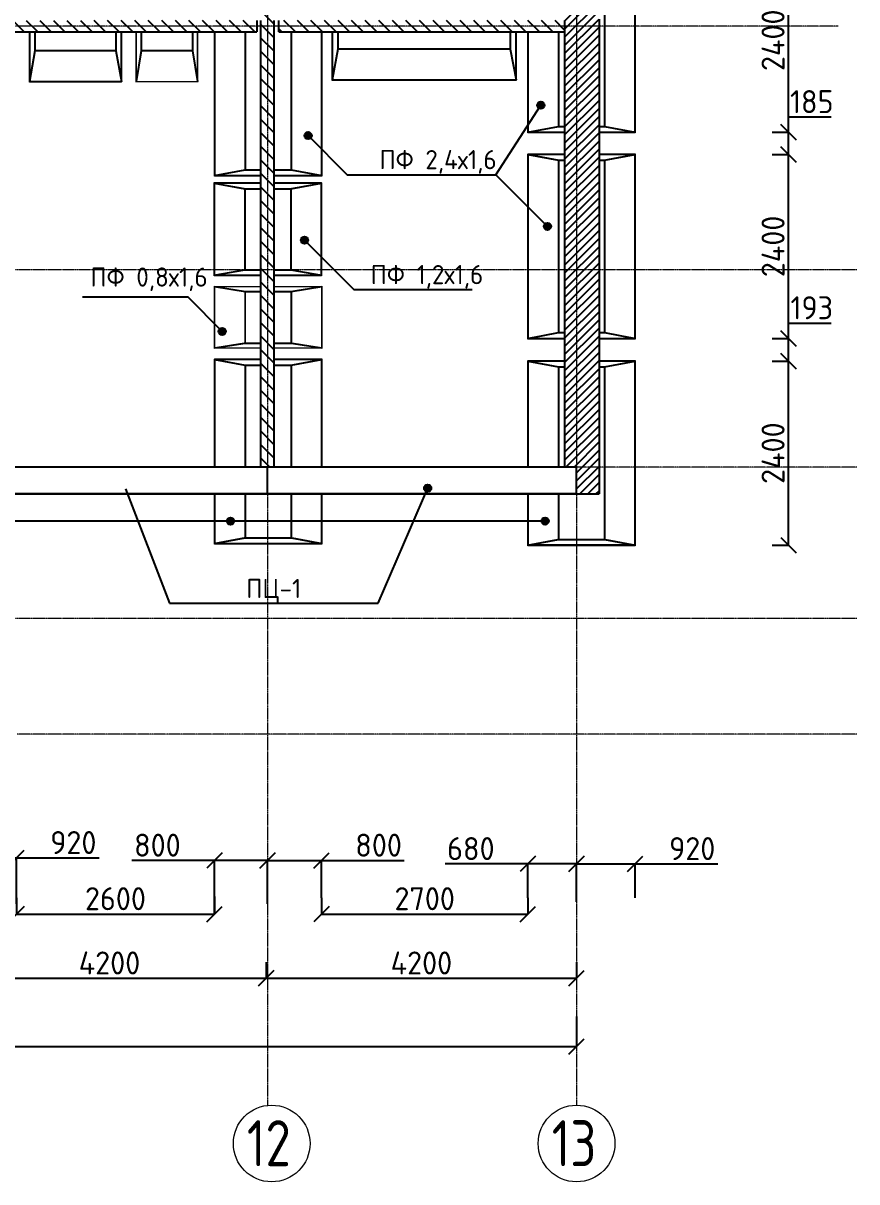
# Model space of a CAD drawing. Header units: inches. Extents: x -2431 to 214825, y 3 to 92804.
# Drawn here: x 29616 to 40485, y 40418 to 55527 of the extents above; entities that cross this region are included whole.
import ezdxf

# ---------------------------------------------------------------- set-up
doc = ezdxf.new("R2010")
doc.units = ezdxf.units.IN
doc.header["$MEASUREMENT"] = 0
doc.linetypes.add('Линия сетки', pattern=[22.225, 12.7, -3.175, 3.175, -3.175])
doc.layers.add('S-GRID-IDEN', color=250, linetype='Continuous', lineweight=9)
doc.layers.add('Балясины', color=7, linetype='Continuous', lineweight=9)
doc.layers.add('Фундамент', color=30, linetype='Continuous')
doc.styles.add('GOST-2.304_Type-B', font='GOST_Common.ttf')
doc.styles.get("Standard").update_dxf_attribs({"font": 'arial.ttf'})
doc.styles.add('Чертежный', font='GOST_Common.ttf', dxfattribs={"height": 150})
doc.dimstyles.get("Standard").update_dxf_attribs({"dimtxt": 0.18, "dimasz": 0.18, "dimexe": 0.18, "dimexo": 0.0625, "dimgap": 0.09, "dimtad": 0, "dimtih": 1, "dimtoh": 1, "dimdec": 4, "dimzin": 0, "dimdsep": 46, "dimtxsty": 'Standard', "dimcen": 0.09, "dimadec": 0, "dimazin": 0, "dimtfac": 1, "dimtdec": 4, "dimtofl": 0, "dimtmove": 0, "dimatfit": 3, "dimfxl": 1, "dimtolj": 1, "dimtzin": 0, "dimarcsym": 0})
doc.dimstyles.new('ГОСТ', dxfattribs={"dimtxt": 300, "dimasz": 200, "dimexe": 0.18, "dimexo": 0.0625, "dimgap": 50, "dimtad": 1, "dimtoh": 1, "dimdec": 0, "dimzin": 0, "dimdsep": 46, "dimtxsty": 'GOST-2.304_Type-B', "dimblk": 'OBLIQUE', "dimcen": 0.09, "dimadec": 0, "dimazin": 0, "dimtfac": 1, "dimtdec": 0, "dimtofl": 0, "dimtmove": 0, "dimatfit": 3, "dimldrblk": 'NONE', "dimfxl": 1, "dimtolj": 1, "dimtzin": 0, "dimarcsym": 0})
pattern_1 = [(135, (-6289.9, 39006.24), (-88.38835, -88.38835), [])]

# ---------------------------------------------------------------- blocks, each defined once
blk = doc.blocks.new('Ось сетки - Заголовок сетки - Окружность 5 мм-117399-Уровень 3')
at = {"layer": 'S-GRID-IDEN'}
blk.add_circle((0, 0), 5, dxfattribs=at)
blk = doc.blocks.new('_Oblique')
at = {"color": 0, "linetype": 'ByBlock', "lineweight": -2}
blk.add_line((-0.5, -0.5), (0.5, 0.5), dxfattribs=at)
blk = doc.blocks.new('*D196')
at = {"color": 0, "lineweight": -2, "transparency": 16777216}
for p, q in [((28696, 43284), (28696, 43072)), ((32785, 43284), (32785, 43072)), ((28696, 43072), (32785, 43072))]:
    blk.add_line(p, q, dxfattribs=at)
at = {"layer": 'Defpoints', "color": 0, "transparency": 16777216}
for p in [(28696, 43284), (32785, 43284), (32785, 43072)]:
    blk.add_point(p, dxfattribs=at)
at = {"color": 0, "lineweight": -2, "transparency": 16777216, "xscale": 200, "yscale": 200, "zscale": 200, "rotation": 180}
blk.add_blockref('_Oblique', (28696, 43072), dxfattribs=at)
at = {"color": 0, "lineweight": -2, "transparency": 16777216, "xscale": 200, "yscale": 200, "zscale": 200}
blk.add_blockref('_Oblique', (32785, 43072), dxfattribs=at)
at = {"color": 0, "transparency": 16777216, "insert": (30741, 43272), "char_height": 300, "width": 922.94, "attachment_point": 5, "style": 'GOST-2.304_Type-B'}
blk.add_mtext('\\A1;4200', dxfattribs=at)
blk = doc.blocks.new('_None')
blk = doc.blocks.new('*D197')
at = {"color": 0, "lineweight": -2, "transparency": 16777216}
for p, q in [((32785, 43284), (32785, 43072)), ((36831, 43284), (36831, 43072)), ((32785, 43072), (36831, 43072))]:
    blk.add_line(p, q, dxfattribs=at)
at = {"layer": 'Defpoints', "color": 0, "transparency": 16777216}
for p in [(32785, 43284), (36831, 43284), (36831, 43072)]:
    blk.add_point(p, dxfattribs=at)
at = {"color": 0, "lineweight": -2, "transparency": 16777216, "xscale": 200, "yscale": 200, "zscale": 200, "rotation": 180}
blk.add_blockref('_Oblique', (32785, 43072), dxfattribs=at)
at = {"color": 0, "lineweight": -2, "transparency": 16777216, "xscale": 200, "yscale": 200, "zscale": 200}
blk.add_blockref('_Oblique', (36831, 43072), dxfattribs=at)
at = {"color": 0, "transparency": 16777216, "insert": (34808, 43272), "char_height": 300, "width": 922.94, "attachment_point": 5, "style": 'GOST-2.304_Type-B'}
blk.add_mtext('\\A1;4200', dxfattribs=at)
blk = doc.blocks.new('*D198')
at = {"color": 0, "lineweight": -2, "transparency": 16777216}
for p, q in [((36831, 42573), (36831, 42181)), ((2421, 42393), (2421, 42181)), ((2421, 42181), (36831, 42181))]:
    blk.add_line(p, q, dxfattribs=at)
at = {"layer": 'Defpoints', "color": 0, "transparency": 16777216}
for p in [(36831, 42573), (2421, 42393), (36831, 42181)]:
    blk.add_point(p, dxfattribs=at)
at = {"color": 0, "lineweight": -2, "transparency": 16777216, "xscale": 200, "yscale": 200, "zscale": 200, "rotation": 180}
blk.add_blockref('_Oblique', (2421, 42181), dxfattribs=at)
at = {"color": 0, "lineweight": -2, "transparency": 16777216, "xscale": 200, "yscale": 200, "zscale": 200}
blk.add_blockref('_Oblique', (36831, 42181), dxfattribs=at)
at = {"color": 0, "transparency": 16777216, "insert": (19626, 42381), "char_height": 300, "width": 1153.68, "attachment_point": 5, "style": 'GOST-2.304_Type-B'}
blk.add_mtext('\\A1;37200', dxfattribs=at)
blk = doc.blocks.new('*D233')
at = {"color": 0, "lineweight": -2, "transparency": 16777216}
for p, q in [((36831, 48720), (36831, 48721)), ((36831, 48720), (37213, 48720)), ((37596, 48720), (37214, 48720)), ((37596, 48720), (37596, 48721))]:
    blk.add_line(p, q, dxfattribs=at)
at = {"color": 0, "transparency": 16777216}
for points in [[(36831, 48720), (36831, 48720), (36831, 48720)], [(37596, 48720), (37596, 48720), (37596, 48720)]]:
    blk.add_solid(points, dxfattribs=at)
at = {"layer": 'Defpoints', "color": 0, "transparency": 16777216}
for p in [(36831, 48720), (36831, 48720), (37596, 48720)]:
    blk.add_point(p, dxfattribs=at)
at = {"color": 0, "transparency": 16777216, "insert": (37214, 48720), "char_height": 0.18, "attachment_point": 5}
blk.add_mtext('\\A1;764.8027', dxfattribs=at)
blk = doc.blocks.new('*D208')
at = {"color": 0, "lineweight": -2, "transparency": 16777216}
for p, q in [((36196, 48721), (36196, 48721)), ((37596, 48720), (36196, 48720)), ((36831, 48720), (36196, 48720)), ((36196, 48720), (36196, 48720)), ((36196, 48720), (36196, 48720))]:
    blk.add_line(p, q, dxfattribs=at)
at = {"color": 0, "transparency": 16777216}
for points in [[(36196, 48721), (36196, 48721), (36196, 48720)], [(36196, 48720), (36196, 48720), (36196, 48720)]]:
    blk.add_solid(points, dxfattribs=at)
at = {"layer": 'Defpoints', "color": 0, "transparency": 16777216}
for p in [(36196, 48720), (36831, 48720), (37596, 48720)]:
    blk.add_point(p, dxfattribs=at)
at = {"color": 0, "transparency": 16777216, "insert": (36195, 48720), "char_height": 0.18, "attachment_point": 5}
blk.add_mtext('\\A1;0.1800', dxfattribs=at)
blk = doc.blocks.new('*D209')
at = {"color": 0, "lineweight": -2, "transparency": 16777216}
for p, q in [((36831, 44122), (36831, 44563)), ((36831, 44563), (37596, 44563)), ((37596, 44122), (37596, 44563)), ((37596, 44563), (38674, 44563))]:
    blk.add_line(p, q, dxfattribs=at)
at = {"layer": 'Defpoints', "color": 0, "transparency": 16777216}
for p in [(37596, 44563), (36831, 44122), (37596, 44122)]:
    blk.add_point(p, dxfattribs=at)
at = {"color": 0, "lineweight": -2, "transparency": 16777216, "xscale": 200, "yscale": 200, "zscale": 200, "rotation": 180}
blk.add_blockref('_Oblique', (36831, 44563), dxfattribs=at)
at = {"color": 0, "lineweight": -2, "transparency": 16777216, "xscale": 200, "yscale": 200, "zscale": 200}
blk.add_blockref('_Oblique', (37596, 44563), dxfattribs=at)
at = {"color": 0, "transparency": 16777216, "insert": (38339, 44763), "char_height": 300, "width": 922.94, "attachment_point": 5, "style": 'GOST-2.304_Type-B'}
blk.add_mtext('\\A1;920', dxfattribs=at)
blk = doc.blocks.new('*D210')
at = {"color": 0, "lineweight": -2, "transparency": 16777216}
for p, q in [((36196, 44563), (35118, 44563)), ((36196, 44122), (36196, 44563)), ((36831, 44563), (36196, 44563)), ((36831, 44069), (36831, 44563))]:
    blk.add_line(p, q, dxfattribs=at)
at = {"layer": 'Defpoints', "color": 0, "transparency": 16777216}
for p in [(36831, 44563), (36196, 44122), (36831, 44069)]:
    blk.add_point(p, dxfattribs=at)
at = {"color": 0, "lineweight": -2, "transparency": 16777216, "xscale": 200, "yscale": 200, "zscale": 200, "rotation": 180}
blk.add_blockref('_Oblique', (36196, 44563), dxfattribs=at)
at = {"color": 0, "lineweight": -2, "transparency": 16777216, "xscale": 200, "yscale": 200, "zscale": 200}
blk.add_blockref('_Oblique', (36831, 44563), dxfattribs=at)
at = {"color": 0, "transparency": 16777216, "insert": (35453, 44763), "char_height": 300, "width": 922.94, "attachment_point": 5, "style": 'GOST-2.304_Type-B'}
blk.add_mtext('\\A1;680', dxfattribs=at)
blk = doc.blocks.new('*D211')
at = {"color": 0, "lineweight": -2, "transparency": 16777216}
for p, q in [((33507, 44122), (33507, 43910)), ((36196, 44122), (36196, 43910)), ((33507, 43910), (36196, 43910))]:
    blk.add_line(p, q, dxfattribs=at)
at = {"layer": 'Defpoints', "color": 0, "transparency": 16777216}
for p in [(33507, 44122), (36196, 44122), (36196, 43910)]:
    blk.add_point(p, dxfattribs=at)
at = {"color": 0, "lineweight": -2, "transparency": 16777216, "xscale": 200, "yscale": 200, "zscale": 200, "rotation": 180}
blk.add_blockref('_Oblique', (33507, 43910), dxfattribs=at)
at = {"color": 0, "lineweight": -2, "transparency": 16777216, "xscale": 200, "yscale": 200, "zscale": 200}
blk.add_blockref('_Oblique', (36196, 43910), dxfattribs=at)
at = {"color": 0, "transparency": 16777216, "insert": (34851, 44110), "char_height": 300, "width": 922.94, "attachment_point": 5, "style": 'GOST-2.304_Type-B'}
blk.add_mtext('\\A1;2700', dxfattribs=at)
blk = doc.blocks.new('*D212')
at = {"color": 0, "lineweight": -2, "transparency": 16777216}
for p, q in [((32801, 44122), (32801, 44608)), ((32801, 44608), (33507, 44608)), ((33507, 44122), (33507, 44608)), ((33507, 44608), (34585, 44608))]:
    blk.add_line(p, q, dxfattribs=at)
at = {"layer": 'Defpoints', "color": 0, "transparency": 16777216}
for p in [(33507, 44608), (32801, 44122), (33507, 44122)]:
    blk.add_point(p, dxfattribs=at)
at = {"color": 0, "lineweight": -2, "transparency": 16777216, "xscale": 200, "yscale": 200, "zscale": 200, "rotation": 180}
blk.add_blockref('_Oblique', (32801, 44608), dxfattribs=at)
at = {"color": 0, "lineweight": -2, "transparency": 16777216, "xscale": 200, "yscale": 200, "zscale": 200}
blk.add_blockref('_Oblique', (33507, 44608), dxfattribs=at)
at = {"color": 0, "transparency": 16777216, "insert": (34250, 44808), "char_height": 300, "width": 922.94, "attachment_point": 5, "style": 'GOST-2.304_Type-B'}
blk.add_mtext('\\A1;800', dxfattribs=at)
blk = doc.blocks.new('*D213')
at = {"color": 0, "lineweight": -2, "transparency": 16777216}
for p, q in [((32109, 44608), (31031, 44608)), ((32109, 43910), (32109, 44608)), ((32801, 44608), (32109, 44608)), ((32801, 44042), (32801, 44608))]:
    blk.add_line(p, q, dxfattribs=at)
at = {"layer": 'Defpoints', "color": 0, "transparency": 16777216}
for p in [(32801, 44608), (32801, 44042), (32109, 43910)]:
    blk.add_point(p, dxfattribs=at)
at = {"color": 0, "lineweight": -2, "transparency": 16777216, "xscale": 200, "yscale": 200, "zscale": 200, "rotation": 180}
blk.add_blockref('_Oblique', (32109, 44608), dxfattribs=at)
at = {"color": 0, "lineweight": -2, "transparency": 16777216, "xscale": 200, "yscale": 200, "zscale": 200}
blk.add_blockref('_Oblique', (32801, 44608), dxfattribs=at)
at = {"color": 0, "transparency": 16777216, "insert": (31366, 44808), "char_height": 300, "width": 922.94, "attachment_point": 5, "style": 'GOST-2.304_Type-B'}
blk.add_mtext('\\A1;800', dxfattribs=at)
blk = doc.blocks.new('*D214')
at = {"color": 0, "lineweight": -2, "transparency": 16777216}
for p, q in [((29529, 44122), (29529, 43910)), ((32109, 44139), (32109, 43910)), ((29529, 43910), (32109, 43910))]:
    blk.add_line(p, q, dxfattribs=at)
at = {"layer": 'Defpoints', "color": 0, "transparency": 16777216}
for p in [(29529, 44122), (32109, 44139), (32109, 43910)]:
    blk.add_point(p, dxfattribs=at)
at = {"color": 0, "lineweight": -2, "transparency": 16777216, "xscale": 200, "yscale": 200, "zscale": 200, "rotation": 180}
blk.add_blockref('_Oblique', (29529, 43910), dxfattribs=at)
at = {"color": 0, "lineweight": -2, "transparency": 16777216, "xscale": 200, "yscale": 200, "zscale": 200}
blk.add_blockref('_Oblique', (32109, 43910), dxfattribs=at)
at = {"color": 0, "transparency": 16777216, "insert": (30819, 44110), "char_height": 300, "width": 922.94, "attachment_point": 5, "style": 'GOST-2.304_Type-B'}
blk.add_mtext('\\A1;2600', dxfattribs=at)
blk = doc.blocks.new('*D215')
at = {"color": 0, "lineweight": -2, "transparency": 16777216}
for p, q in [((28706, 43910), (28706, 44642)), ((28706, 44642), (29527, 44642)), ((29527, 44042), (29527, 44642)), ((29527, 44642), (30605, 44642))]:
    blk.add_line(p, q, dxfattribs=at)
at = {"layer": 'Defpoints', "color": 0, "transparency": 16777216}
for p in [(29527, 44642), (29527, 44042), (28706, 43910)]:
    blk.add_point(p, dxfattribs=at)
at = {"color": 0, "lineweight": -2, "transparency": 16777216, "xscale": 200, "yscale": 200, "zscale": 200, "rotation": 180}
blk.add_blockref('_Oblique', (28706, 44642), dxfattribs=at)
at = {"color": 0, "lineweight": -2, "transparency": 16777216, "xscale": 200, "yscale": 200, "zscale": 200}
blk.add_blockref('_Oblique', (29527, 44642), dxfattribs=at)
at = {"color": 0, "transparency": 16777216, "insert": (30270, 44842), "char_height": 300, "width": 922.94, "attachment_point": 5, "style": 'GOST-2.304_Type-B'}
blk.add_mtext('\\A1;920', dxfattribs=at)
blk = doc.blocks.new('*D222')
at = {"color": 0, "lineweight": -2, "transparency": 16777216}
for p, q in [((39381, 51120), (39594, 51120)), ((39593, 48720), (39593, 51120)), ((39381, 48720), (39594, 48720))]:
    blk.add_line(p, q, dxfattribs=at)
at = {"layer": 'Defpoints', "color": 0, "transparency": 16777216}
for p in [(39381, 51120), (39593, 51120), (39381, 48720)]:
    blk.add_point(p, dxfattribs=at)
at = {"color": 0, "lineweight": -2, "transparency": 16777216, "xscale": 200, "yscale": 200, "zscale": 200}
for p, rotation in [((39593, 51120), 90), ((39593, 48720), 270)]:
    blk.add_blockref('_Oblique', p, dxfattribs=dict(at, rotation=rotation))
at = {"color": 0, "transparency": 16777216, "insert": (39393, 49920), "char_height": 300, "width": 922.94, "attachment_point": 5, "rotation": 90, "style": 'GOST-2.304_Type-B'}
blk.add_mtext('\\A1;2400', dxfattribs=at)
blk = doc.blocks.new('*D223')
at = {"color": 0, "lineweight": -2, "transparency": 16777216}
for p, q in [((39593, 51416), (39593, 51616)), ((39593, 51616), (40153, 51616)), ((39418, 51416), (39594, 51416)), ((39593, 51120), (39593, 51416)), ((39381, 51120), (39594, 51120))]:
    blk.add_line(p, q, dxfattribs=at)
at = {"layer": 'Defpoints', "color": 0, "transparency": 16777216}
for p in [(39418, 51416), (39593, 51416), (39381, 51120)]:
    blk.add_point(p, dxfattribs=at)
at = {"color": 0, "lineweight": -2, "transparency": 16777216, "xscale": 200, "yscale": 200, "zscale": 200}
for p, rotation in [((39593, 51416), 90), ((39593, 51120), 270)]:
    blk.add_blockref('_Oblique', p, dxfattribs=dict(at, rotation=rotation))
at = {"color": 0, "transparency": 16777216, "insert": (39898, 51816), "char_height": 300, "width": 922.94, "attachment_point": 5, "style": 'GOST-2.304_Type-B'}
blk.add_mtext('\\A1;193', dxfattribs=at)
blk = doc.blocks.new('*D224')
at = {"color": 0, "lineweight": -2, "transparency": 16777216}
for p, q in [((39593, 54104), (39593, 54304)), ((39593, 54304), (40153, 54304)), ((39593, 54104), (39594, 54104)), ((39593, 53816), (39593, 54104)), ((39381, 53816), (39594, 53816))]:
    blk.add_line(p, q, dxfattribs=at)
at = {"layer": 'Defpoints', "color": 0, "transparency": 16777216}
for p in [(39593, 54104), (39593, 54104), (39381, 53816)]:
    blk.add_point(p, dxfattribs=at)
at = {"color": 0, "lineweight": -2, "transparency": 16777216, "xscale": 200, "yscale": 200, "zscale": 200}
for p, rotation in [((39593, 54104), 90), ((39593, 53816), 270)]:
    blk.add_blockref('_Oblique', p, dxfattribs=dict(at, rotation=rotation))
at = {"color": 0, "transparency": 16777216, "insert": (39898, 54504), "char_height": 300, "width": 922.94, "attachment_point": 5, "style": 'GOST-2.304_Type-B'}
blk.add_mtext('\\A1;185', dxfattribs=at)
blk = doc.blocks.new('*D228')
at = {"color": 0, "lineweight": -2, "transparency": 16777216}
for p, q in [((39381, 53816), (39594, 53816)), ((39593, 51416), (39593, 53816)), ((39381, 51416), (39594, 51416))]:
    blk.add_line(p, q, dxfattribs=at)
at = {"layer": 'Defpoints', "color": 0, "transparency": 16777216}
for p in [(39381, 53816), (39593, 53816), (39381, 51416)]:
    blk.add_point(p, dxfattribs=at)
at = {"color": 0, "lineweight": -2, "transparency": 16777216, "xscale": 200, "yscale": 200, "zscale": 200}
for p, rotation in [((39593, 53816), 90), ((39593, 51416), 270)]:
    blk.add_blockref('_Oblique', p, dxfattribs=dict(at, rotation=rotation))
at = {"color": 0, "transparency": 16777216, "insert": (39393, 52616), "char_height": 300, "width": 922.94, "attachment_point": 5, "rotation": 90, "style": 'GOST-2.304_Type-B'}
blk.add_mtext('\\A1;2400', dxfattribs=at)
blk = doc.blocks.new('*D229')
at = {"color": 0, "lineweight": -2, "transparency": 16777216}
for p, q in [((39381, 56504), (39594, 56504)), ((39593, 54104), (39593, 56504)), ((39381, 54104), (39594, 54104))]:
    blk.add_line(p, q, dxfattribs=at)
at = {"layer": 'Defpoints', "color": 0, "transparency": 16777216}
for p in [(39381, 56504), (39593, 56504), (39381, 54104)]:
    blk.add_point(p, dxfattribs=at)
at = {"color": 0, "lineweight": -2, "transparency": 16777216, "xscale": 200, "yscale": 200, "zscale": 200}
for p, rotation in [((39593, 56504), 90), ((39593, 54104), 270)]:
    blk.add_blockref('_Oblique', p, dxfattribs=dict(at, rotation=rotation))
at = {"color": 0, "transparency": 16777216, "insert": (39393, 55304), "char_height": 300, "width": 922.94, "attachment_point": 5, "rotation": 90, "style": 'GOST-2.304_Type-B'}
blk.add_mtext('\\A1;2400', dxfattribs=at)

msp = doc.modelspace()

# ---------------------------------------------------------------- hatches: boundary and pattern name
h = msp.add_hatch()
h.set_pattern_fill('ANSI31', color=256, scale=1000, angle=90)
h.set_pattern_definition(pattern_1)
h.paths.add_polyline_path([(32800.5801, 62248.16061), (32713.13771, 62248.16061), (32712.16266, 60388.8333), (32800.5801, 60388.8333)])
h.paths.add_polyline_path([(32889.78946, 62248.16061), (32800.5801, 62248.16061), (32800.5801, 60388.8333), (32888.76265, 60388.8333)])
h.paths.add_polyline_path([(32890.52347, 63577.26653), (32800.5801, 63577.26653), (32800.5801, 62372.57606), (32889.85817, 62372.57606)])
h.paths.add_polyline_path([(32800.5801, 63577.26653), (32713.83471, 63577.26653), (32713.20296, 62372.57606), (32800.5801, 62372.57606)])
h.paths.add_polyline_path([(32889.85817, 62372.57606), (32800.5801, 62372.57606), (32800.5801, 62248.16061), (32889.78946, 62248.16061)])
h.paths.add_polyline_path([(32800.5801, 62372.57606), (32713.20296, 62372.57606), (32713.13771, 62248.16061), (32800.5801, 62248.16061)])
h.paths.add_polyline_path([(32800.5801, 60388.8333), (32712.16266, 60388.8333), (32710.52347, 57263.02832), (32710.52347, 57188.02832), (32800.5801, 57188.02832)])
h.paths.add_polyline_path([(32888.76265, 60388.8333), (32800.5801, 60388.8333), (32800.5801, 57188.02832), (32886.99499, 57188.02832)])
h.paths.add_polyline_path([(32800.5801, 57188.02832), (32710.52347, 57188.02832), (32710.52347, 57113.02832), (32710.52347, 55563.02832), (32710.52347, 55488.02832), (32800.5801, 55488.02832)])
h.paths.add_polyline_path([(32886.95357, 57113.02832), (32886.99499, 57188.02832), (32800.5801, 57188.02832), (32800.5801, 55488.02832), (32886.99954, 55488.02832), (32886.95357, 55563.02832)])
h.paths.add_polyline_path([(32886.99954, 55488.02832), (32800.5801, 55488.02832), (32800.5801, 52312.14543), (32888.9459, 52312.14543)])
h.paths.add_polyline_path([(32800.5801, 55488.02832), (32710.52347, 55488.02832), (32710.52347, 52312.14543), (32800.5801, 52312.14543)])
h.paths.add_polyline_path([(32888.9459, 52312.14543), (32800.5801, 52312.14543), (32800.5801, 49741.9754), (32890.52105, 49741.9754)])
h.paths.add_polyline_path([(32800.5801, 52312.14543), (32710.52347, 52312.14543), (32710.52347, 49741.9754), (32787.44442, 49741.9754), (32800.5801, 49741.9754)])
h = msp.add_hatch()
h.set_pattern_fill('ANSI31', color=256, scale=1000, angle=90)
h.set_pattern_definition(pattern_1)
h.paths.add_polyline_path([(36675.52347, 55488.02832), (32948.76553, 55488.02832), (32948.76553, 55413.02832), (36675.52347, 55413.02832)])
h.paths.add_polyline_path([(36675.52347, 55563.02832), (32948.76553, 55563.02832), (32948.76553, 55488.02832), (36675.52347, 55488.02832)])
h.paths.add_polyline_path([(32663.00298, 55563.02832), (28848.71111, 55563.02832), (28848.71111, 55488.02832), (32663.00298, 55488.02832)])
h.paths.add_polyline_path([(32663.00298, 55488.02832), (28848.71111, 55488.02832), (28848.71111, 55413.02832), (32663.00298, 55413.02832)])
h.paths.add_polyline_path([(31511.81188, 57188.02832), (30284.33278, 57188.02832), (30284.33278, 57113.02832), (31511.81188, 57113.02832)])
h.paths.add_polyline_path([(31511.81188, 57263.02832), (30284.33278, 57263.02832), (30284.33278, 57188.02832), (31511.81188, 57188.02832)])
h.paths.add_polyline_path([(32100.5801, 57188.02832), (31511.81188, 57188.02832), (31511.81188, 57113.02832), (32100.5801, 57113.02832)])
h.paths.add_polyline_path([(32500.5801, 57188.02832), (32100.5801, 57188.02832), (32100.5801, 57113.02832), (32500.5801, 57113.02832)])
h.paths.add_polyline_path([(32500.5801, 57263.02832), (32100.5801, 57263.02832), (32100.5801, 57188.02832), (32500.5801, 57188.02832)])
h.paths.add_polyline_path([(32100.5801, 57263.02832), (31511.81188, 57263.02832), (31511.81188, 57188.02832), (32100.5801, 57188.02832)])
h.paths.add_polyline_path([(32626.35347, 57263.02832), (32500.5801, 57263.02832), (32500.5801, 57188.02832), (32626.35347, 57188.02832)])
h.paths.add_polyline_path([(32626.35347, 57188.02832), (32500.5801, 57188.02832), (32500.5801, 57113.02832), (32626.35347, 57113.02832)])
h.paths.add_polyline_path([(30284.33278, 57188.02832), (28868.49219, 57188.02832), (28868.49219, 57113.02832), (30284.33278, 57113.02832)])
h.paths.add_polyline_path([(30284.33278, 57263.02832), (28868.49219, 57263.02832), (28868.49219, 57188.02832), (30284.33278, 57188.02832)])
h.paths.add_polyline_path([(28556.87354, 57188.02832), (28011.96335, 57188.02832), (28011.96335, 57113.02832), (28556.87354, 57113.02832)])
h.paths.add_polyline_path([(28556.87354, 57263.02832), (28011.96335, 57263.02832), (28011.96335, 57188.02832), (28556.87354, 57188.02832)])
h.paths.add_polyline_path([(28011.96335, 57188.02832), (25356.97851, 57188.02832), (25356.97851, 57113.02832), (28011.96335, 57113.02832)])
h.paths.add_polyline_path([(28011.96335, 57263.02832), (25356.97851, 57263.02832), (25356.97851, 57188.02832), (28011.96335, 57188.02832)])
h.paths.add_polyline_path([(25072.21666, 57188.02832), (23617.90475, 57188.02832), (23617.90475, 57113.02832), (25072.21666, 57113.02832)])
h.paths.add_polyline_path([(25072.21666, 57263.02832), (23617.90475, 57263.02832), (23617.90475, 57188.02832), (25072.21666, 57188.02832)])
h.paths.add_polyline_path([(23617.90475, 57188.02832), (21100.97127, 57188.02832), (21100.97127, 57113.02832), (23617.90475, 57113.02832)])
h.paths.add_polyline_path([(23617.90475, 57263.02832), (21100.97127, 57263.02832), (21100.97127, 57188.02832), (23617.90475, 57188.02832)])
h.paths.add_polyline_path([(20807.41928, 57188.02832), (19608.1765, 57188.02832), (19608.1765, 57113.02832), (20807.41928, 57113.02832)])
h.paths.add_polyline_path([(20807.41928, 57263.02832), (19608.1765, 57263.02832), (19608.1765, 57188.02832), (20807.41928, 57188.02832)])
h.paths.add_polyline_path([(21007.40179, 57188.02832), (20861.68044, 57188.02832), (20861.68044, 57113.02832), (21007.40179, 57113.02832)])
h.paths.add_polyline_path([(21040.90734, 57188.02832), (21007.40179, 57188.02832), (21007.40179, 57113.02832), (21040.90734, 57113.02832)])
h.paths.add_polyline_path([(21007.40179, 62277.26653), (20861.68044, 62277.26653), (20861.68044, 57263.02832), (20861.68044, 57188.02832), (21007.40179, 57188.02832)])
h.paths.add_polyline_path([(21041.68044, 62277.26653), (21007.40179, 62277.26653), (21007.40179, 57188.02832), (21040.90734, 57188.02832), (21040.90734, 57263.02832)])
h = msp.add_hatch(color=256)
h.dxf.hatch_style = 1
h.paths.add_polyline_path([(36413.4053, 54456.84531, 1), (36318.3703, 54456.84531, 1)])
h = msp.add_hatch(color=256)
h.dxf.hatch_style = 1
h.paths.add_polyline_path([(33377.77899, 54060.66752, 1), (33282.74399, 54060.66752, 1)])
h = msp.add_hatch(color=256)
h.dxf.hatch_style = 1
h.paths.add_polyline_path([(36498.02662, 52877.51259, 1), (36402.99162, 52877.51259, 1)])
h = msp.add_hatch(color=256)
h.dxf.hatch_style = 1
h.paths.add_polyline_path([(33331.43406, 52696.95158, 1), (33236.39906, 52696.95158, 1)])
h = msp.add_hatch(color=256)
h.dxf.hatch_style = 1
h.paths.add_polyline_path([(32258.36222, 51508.2201, 1), (32163.32722, 51508.2201, 1)])
h = msp.add_hatch(color=256)
h.dxf.hatch_style = 1
h.paths.add_polyline_path([(34937.21073, 49463.59772, 1), (34842.17573, 49463.59772, 1)])
h = msp.add_hatch(color=256)
h.dxf.hatch_style = 1
h.paths.add_polyline_path([(32367.31291, 49034.52215, 1), (32272.27791, 49034.52215, 1)])
h = msp.add_hatch(color=256)
h.dxf.hatch_style = 1
h.paths.add_polyline_path([(36467.90339, 49034.52215, 1), (36372.86839, 49034.52215, 1)])
at = {"layer": 'Фундамент'}
h = msp.add_hatch(dxfattribs=at)
h.set_pattern_fill('ANSI31', color=256, scale=600)
h.paths.add_polyline_path([(37125.52347, 52312.14543), (36831.24481, 52312.14543), (36831.24481, 49738.02832), (37125.52347, 49738.02832)])
h.paths.add_polyline_path([(37125.52347, 49738.02832), (36831.24481, 49738.02832), (36831.24481, 49388.02832), (37125.52347, 49388.02832)])
h.paths.add_polyline_path([(36831.24481, 52312.14543), (36675.52347, 52312.14543), (36675.52347, 49738.02832), (36831.24481, 49738.02832)])
h.paths.add_polyline_path([(37125.52347, 55488.02832), (36831.24481, 55488.02832), (36831.24481, 52312.14543), (37125.52347, 52312.14543)])
h.paths.add_polyline_path([(36831.24481, 55488.02832), (36675.52347, 55488.02832), (36675.52347, 55413.02832), (36675.52347, 52312.14543), (36831.24481, 52312.14543)])
h.paths.add_polyline_path([(36831.24481, 57188.02832), (36675.52347, 57188.02832), (36675.52347, 55563.02832), (36675.52347, 55488.02832), (36831.24481, 55488.02832)])
h.paths.add_polyline_path([(37125.52347, 57188.02832), (36831.24481, 57188.02832), (36831.24481, 55488.02832), (37125.52347, 55488.02832), (37125.52347, 55581.22637)])
h.paths.add_polyline_path([(37125.52347, 62372.57606), (36831.24481, 62372.57606), (36831.24481, 57188.02832), (37125.52347, 57188.02832)])
h.paths.add_polyline_path([(36831.24481, 62372.57606), (36675.52347, 62372.57606), (36675.52347, 57188.02832), (36831.24481, 57188.02832)])
h.paths.add_polyline_path([(36831.24481, 63577.26653), (36675.52347, 63577.26653), (36675.52347, 62372.57606), (36831.24481, 62372.57606)])
h.paths.add_polyline_path([(37125.52347, 63577.26653), (36831.24481, 63577.26653), (36831.24481, 62372.57606), (37125.52347, 62372.57606)])
h.paths.add_polyline_path([(37125.52347, 63927.26653), (36831.24481, 63927.26653), (36831.24481, 63577.26653), (37125.52347, 63577.26653)])

# ---------------------------------------------------------------- linework, layer by layer
for p, q in [((37196.04752, 56429.16585), (37196.04752, 54179.23413)), ((32663.00298, 55563.02832), (32663.00298, 55413.02832)), ((32710.52347, 55563.02832), (32710.52347, 49738.02832)), ((32890.52347, 49738.02832), (32886.95357, 55563.02832)), ((32948.76553, 55413.02832), (32948.76553, 55563.02832)), ((36675.52347, 55563.02832), (36675.52347, 55413.02832)), ((36675.52347, 55563.02832), (36675.52347, 55413.02832)), ((37125.52347, 55581.22637), (37125.52347, 49388.02832)), ((28848.71111, 55413.02832), (32663.00298, 55413.02832)), ((29767.27185, 55413.02832), (29767.27185, 55165.84683)), ((30825.62819, 55413.02832), (30825.62819, 55165.84683)), ((31152.7962, 55413.02832), (31152.7962, 55164.8516)), ((31825.57108, 55413.02832), (31825.57108, 55164.8516)), ((32509.30132, 55413.02832), (32509.30132, 53613.77052)), ((32948.76553, 55413.02832), (36675.52347, 55413.02832)), ((33109.30132, 55413.02832), (33109.30132, 53613.77052)), ((33717.57789, 55413.02832), (33717.57789, 55187.85312)), ((35967.50961, 55413.02832), (35967.50961, 55187.85312)), ((36596.04752, 55413.02832), (36596.04752, 54179.23413)), ((36675.52347, 55413.02832), (36675.52347, 49738.02832)), ((29767.27185, 55165.84683), (29696.45002, 54765.84683)), ((30825.62819, 55165.84683), (29767.27185, 55165.84683)), ((30825.62819, 55165.84683), (30896.45002, 54765.84683)), ((31152.7962, 55164.8516), (31089.18364, 54764.8516)), ((31825.57108, 55164.8516), (31152.7962, 55164.8516)), ((31825.57108, 55164.8516), (31889.18364, 54764.8516)), ((33717.57789, 55187.85312), (33642.54375, 54787.85312)), ((35967.50961, 55187.85312), (33717.57789, 55187.85312)), ((35967.50961, 55187.85312), (36042.54375, 54787.85312)), ((35776.88542, 53551.13628), (36365.8878, 54456.84531)), ((36196.04752, 54104.19999), (36596.04752, 54179.23413)), ((36596.04752, 54179.23413), (36675.52347, 54179.23413)), ((37125.52347, 54179.23413), (37196.04752, 54179.23413)), ((37196.04752, 54179.23413), (37596.04752, 54104.19999)), ((33330.26149, 54060.66752), (33839.79273, 53551.13628)), ((36196.04752, 53816.24045), (36596.04752, 53741.20631)), ((37196.04752, 53741.20631), (37596.04752, 53816.24045)), ((36596.04752, 53741.20631), (36596.04752, 51491.27459)), ((36596.04752, 53741.20631), (36675.52347, 53741.20631)), ((37125.52347, 53741.20631), (37196.04752, 53741.20631)), ((37196.04752, 53741.20631), (37196.04752, 51491.27459)), ((32109.30132, 53538.73638), (32509.30132, 53613.77052)), ((32509.30132, 53613.77052), (32710.52347, 53613.77052)), ((32890.52347, 53613.77052), (33109.30132, 53613.77052)), ((33109.30132, 53613.77052), (33509.30132, 53538.73638)), ((33839.79273, 53551.13628), (35776.88542, 53551.13628)), ((35776.88542, 53551.13628), (36450.50912, 52877.51259)), ((32105.61287, 53439.47965), (32505.61287, 53368.65783)), ((32505.61287, 53368.65783), (32505.61287, 52310.30148)), ((32505.61287, 53368.65783), (32710.52347, 53368.65783)), ((32890.52347, 53368.65783), (33105.61287, 53368.65783)), ((33105.61287, 53368.65783), (33505.61287, 53439.47965)), ((33105.61287, 53368.65783), (33105.61287, 52310.30148)), ((33283.91656, 52696.95158), (33928.37673, 52052.49141)), ((32105.61287, 52239.47965), (32505.61287, 52310.30148)), ((32505.61287, 52310.30148), (32710.52347, 52310.30148)), ((32890.52347, 52310.30148), (33105.61287, 52310.30148)), ((33105.61287, 52310.30148), (33505.61287, 52239.47965)), ((32109.30132, 52091.66771), (32509.30132, 52028.05515)), ((32509.30132, 52028.05515), (32710.52347, 52028.05515)), ((32890.52347, 52028.05515), (33109.30132, 52028.05515)), ((33109.30132, 52028.05515), (33509.30132, 52091.66771)), ((33109.30132, 52028.05515), (33109.30132, 51355.28027)), ((33928.37673, 52052.49141), (35471.65267, 52052.49141)), ((31765.95862, 51953.10619), (30389.11719, 51953.10619)), ((32210.84472, 51508.2201), (31765.95862, 51953.10619)), ((36196.04752, 51416.24045), (36596.04752, 51491.27459)), ((36596.04752, 51491.27459), (36675.52347, 51491.27459)), ((37125.52347, 51491.27459), (37196.04752, 51491.27459)), ((37196.04752, 51491.27459), (37596.04752, 51416.24045)), ((32109.30132, 51291.66771), (32509.30132, 51355.28027)), ((32509.30132, 51355.28027), (32710.52347, 51355.28027)), ((32890.52347, 51355.28027), (33109.30132, 51355.28027)), ((33109.30132, 51355.28027), (33509.30132, 51291.66771)), ((32109.30132, 51142.28618), (32509.30132, 51067.25204)), ((33109.30132, 51067.25204), (33509.30132, 51142.28618)), ((36196.04752, 51120.38037), (36596.04752, 51045.34623)), ((37196.04752, 51045.34623), (37596.04752, 51120.38037)), ((32509.30132, 51067.25204), (32509.30132, 49738.02832)), ((32509.30132, 51067.25204), (32710.52347, 51067.25204)), ((32890.52347, 51067.25204), (33109.30132, 51067.25204)), ((33109.30132, 51067.25204), (33109.30132, 49738.02832)), ((36596.04752, 51045.34623), (36596.04752, 49738.02832)), ((36596.04752, 51045.34623), (36675.52347, 51045.34623)), ((37125.52347, 51045.34623), (37196.04752, 51045.34623)), ((37196.04752, 51045.34623), (37196.04752, 48795.41451)), ((30949.10839, 49454.3959), (31525.31495, 47964.99983)), ((34242.42642, 47964.99983), (34903.43964, 49495.42438)), ((29071.90672, 49388.02832), (37125.52347, 49388.02832)), ((32509.30132, 49391.9754), (32509.30132, 48817.32032)), ((33109.30132, 49391.9754), (33109.30132, 48817.32032)), ((36596.04752, 49391.9754), (36596.04752, 48795.41451)), ((36420.38589, 49034.52215), (23163.37346, 49034.52215)), ((32109.30132, 48742.28618), (32509.30132, 48817.32032)), ((32509.30132, 48817.32032), (33109.30132, 48817.32032)), ((33109.30132, 48817.32032), (33509.30132, 48742.28618)), ((36196.04752, 48720.38037), (36596.04752, 48795.41451)), ((36596.04752, 48795.41451), (37196.04752, 48795.41451)), ((37196.04752, 48795.41451), (37596.04752, 48720.38037)), ((31525.31495, 47964.99983), (34242.42642, 47964.99983))]:
    msp.add_line(p, q)
at = {"const_width": 20}
for points in [[(37125.52347, 56504.19999), (37596.04752, 56504.19999), (37596.04752, 54104.19999), (37125.52347, 54104.19999)], [(37196.04752, 56429.16585), (37196.04752, 54179.23413), (37596.04752, 54104.19999)], [(30896.45002, 55413.02832), (30896.45002, 54765.84683), (29696.45002, 54765.84683), (29696.45002, 55413.02832)], [(29696.45002, 54765.84683), (29767.27185, 55165.84683), (29767.27185, 55413.02832)], [(29767.27185, 55413.02832), (29767.27185, 55165.84683), (30825.62819, 55165.84683), (30896.45002, 54765.84683)], [(30825.62819, 55165.84683), (30825.62819, 55413.02832)], [(31089.18364, 55413.02832), (31089.18364, 54764.8516), (31889.18364, 54764.8516), (31889.18364, 55413.02832)], [(31089.18364, 54764.8516), (31152.7962, 55164.8516), (31152.7962, 55413.02832)], [(31825.57108, 55413.02832), (31825.57108, 55164.8516), (31889.18364, 54764.8516)], [(32710.52347, 53538.73638), (32109.30132, 53538.73638), (32109.30132, 55413.02832)], [(32509.30132, 55413.02832), (32509.30132, 53613.77052), (32109.30132, 53538.73638)], [(33509.30132, 55413.02832), (33509.30132, 53538.73638), (32890.52347, 53538.73638)], [(33109.30132, 55413.02832), (33109.30132, 53613.77052), (33509.30132, 53538.73638)], [(36042.54375, 55413.02832), (36042.54375, 54787.85312), (33642.54375, 54787.85312), (33642.54375, 55413.02832)], [(33717.57789, 55413.02832), (33717.57789, 55187.85312)], [(35967.50961, 55413.02832), (35967.50961, 55187.85312), (36042.54375, 54787.85312)], [(36675.52347, 54104.19999), (36196.04752, 54104.19999), (36196.04752, 55413.02832)], [(36596.04752, 55413.02832), (36596.04752, 54179.23413), (36196.04752, 54104.19999)], [(31825.57108, 55164.8516), (31152.7962, 55164.8516)], [(35967.50961, 55187.85312), (33717.57789, 55187.85312), (33642.54375, 54787.85312)], [(36596.04752, 54179.23413), (36675.52347, 54179.23413)], [(37125.52347, 54179.23413), (37196.04752, 54179.23413)], [(36196.04752, 53816.24045), (36675.52347, 53816.24045)], [(36675.52347, 51416.24045), (36196.04752, 51416.24045), (36196.04752, 53816.24045)], [(36196.04752, 53816.24045), (36596.04752, 53741.20631), (36675.52347, 53741.20631)], [(37125.52347, 53816.24045), (37596.04752, 53816.24045), (37596.04752, 51416.24045), (37125.52347, 51416.24045)], [(37125.52347, 53741.20631), (37196.04752, 53741.20631), (37596.04752, 53816.24045)], [(36596.04752, 53741.20631), (36596.04752, 51491.27459), (36196.04752, 51416.24045)], [(37196.04752, 53741.20631), (37196.04752, 51491.27459), (37596.04752, 51416.24045)], [(32509.30132, 53613.77052), (32710.52347, 53613.77052)], [(32890.52347, 53613.77052), (33109.30132, 53613.77052)], [(32710.52347, 52239.47965), (32105.61287, 52239.47965), (32105.61287, 53439.47965), (32505.61287, 53368.65783), (32505.61287, 52310.30148), (32710.52347, 52310.30148)], [(32105.61287, 53439.47965), (32710.52347, 53439.47965)], [(32710.52347, 53368.65783), (32505.61287, 53368.65783)], [(32890.52347, 53439.47965), (33505.61287, 53439.47965), (33505.61287, 52239.47965), (32890.52347, 52239.47965)], [(32890.52347, 52310.30148), (33105.61287, 52310.30148), (33105.61287, 53368.65783), (33505.61287, 53439.47965)], [(33105.61287, 53368.65783), (32890.52347, 53368.65783)], [(32710.52347, 52310.30148), (32505.61287, 52310.30148), (32105.61287, 52239.47965)], [(33505.61287, 52239.47965), (33105.61287, 52310.30148), (32890.52347, 52310.30148)], [(32710.52347, 52091.66771), (32109.30132, 52091.66771), (32109.30132, 51291.66771), (32710.52347, 51291.66771)], [(32109.30132, 52091.66771), (32509.30132, 52028.05515), (32710.52347, 52028.05515)], [(32509.30132, 52028.05515), (32509.30132, 51355.28027)], [(32890.52347, 51291.66771), (33509.30132, 51291.66771), (33509.30132, 52091.66771), (32890.52347, 52091.66771)], [(32890.52347, 52028.05515), (33109.30132, 52028.05515), (33509.30132, 52091.66771)], [(33109.30132, 52028.05515), (33109.30132, 51355.28027)], [(36596.04752, 51491.27459), (36675.52347, 51491.27459)], [(37125.52347, 51491.27459), (37196.04752, 51491.27459)], [(32710.52347, 51355.28027), (32509.30132, 51355.28027), (32109.30132, 51291.66771)], [(33509.30132, 51291.66771), (33109.30132, 51355.28027), (32890.52347, 51355.28027)], [(32109.30132, 51142.28618), (32710.52347, 51142.28618)], [(32109.30132, 49738.02832), (32109.30132, 51142.28618)], [(32109.30132, 51142.28618), (32509.30132, 51067.25204), (32710.52347, 51067.25204)], [(32509.30132, 51067.25204), (32509.30132, 49738.02832)], [(32890.52347, 51142.28618), (33509.30132, 51142.28618), (33509.30132, 49738.02832)], [(32890.52347, 51067.25204), (33109.30132, 51067.25204), (33509.30132, 51142.28618)], [(33109.30132, 51067.25204), (33109.30132, 49738.02832)], [(36196.04752, 51120.38037), (36675.52347, 51120.38037)], [(37125.52347, 51120.38037), (37596.04752, 51120.38037), (37596.04752, 48720.38037), (36196.04752, 48720.38037), (36196.04752, 49391.9754)], [(36196.04752, 49738.02832), (36196.04752, 51120.38037)], [(36196.04752, 51120.38037), (36596.04752, 51045.34623), (36675.52347, 51045.34623)], [(37125.52347, 51045.34623), (37196.04752, 51045.34623), (37596.04752, 51120.38037)], [(36596.04752, 51045.34623), (36596.04752, 49738.02832)], [(37196.04752, 51045.34623), (37196.04752, 48795.41451), (37596.04752, 48720.38037)], [(33509.30132, 49391.9754), (33509.30132, 48742.28618), (32109.30132, 48742.28618), (32109.30132, 49391.9754)], [(32509.30132, 49391.9754), (32509.30132, 48817.32032), (32109.30132, 48742.28618)], [(33109.30132, 49391.9754), (33109.30132, 48817.32032), (33509.30132, 48742.28618)], [(36596.04752, 49391.9754), (36596.04752, 48795.41451), (36196.04752, 48720.38037)], [(32509.30132, 48817.32032), (33109.30132, 48817.32032)], [(36596.04752, 48795.41451), (37196.04752, 48795.41451)]]:
    msp.add_lwpolyline(points, dxfattribs=at)
for points in [[(37125.52347, 54104.19999), (37596.04752, 54104.19999), (37596.04752, 56504.19999), (37125.52347, 56504.19999)], [(29696.45002, 55413.02832), (29696.45002, 54765.84683), (30896.45002, 54765.84683), (30896.45002, 55413.02832)], [(32109.30132, 55413.02832), (32109.30132, 53538.73638), (32710.52347, 53538.73638)], [(32890.52347, 53538.73638), (33509.30132, 53538.73638), (33509.30132, 55413.02832)], [(33642.54375, 55413.02832), (33642.54375, 54787.85312), (36042.54375, 54787.85312), (36042.54375, 55413.02832)], [(36196.04752, 55413.02832), (36196.04752, 54104.19999), (36675.52347, 54104.19999)], [(36675.52347, 53816.24045), (36196.04752, 53816.24045), (36196.04752, 51416.24045), (36675.52347, 51416.24045)], [(37125.52347, 51416.24045), (37596.04752, 51416.24045), (37596.04752, 53816.24045), (37125.52347, 53816.24045)], [(32710.52347, 53439.47965), (32105.61287, 53439.47965), (32105.61287, 52239.47965), (32710.52347, 52239.47965)], [(32890.52347, 52239.47965), (33505.61287, 52239.47965), (33505.61287, 53439.47965), (32890.52347, 53439.47965)], [(32710.52347, 51142.28618), (32109.30132, 51142.28618), (32109.30132, 49738.02832)], [(33509.30132, 49738.02832), (33509.30132, 51142.28618), (32890.52347, 51142.28618)], [(36196.04752, 49391.9754), (36196.04752, 48720.38037), (37596.04752, 48720.38037), (37596.04752, 51120.38037), (37125.52347, 51120.38037)], [(36675.52347, 51120.38037), (36196.04752, 51120.38037), (36196.04752, 49738.02832)], [(32109.30132, 49391.9754), (32109.30132, 48742.28618), (33509.30132, 48742.28618), (33509.30132, 49391.9754)]]:
    msp.add_lwpolyline(points)
msp.add_lwpolyline([(28716.05621, 49391.9754), (36831.24481, 49391.9754), (36831.24481, 49738.02832), (28716.05621, 49738.02832)], close=True)
for centre in [(36365.8878, 54456.84531), (33330.26149, 54060.66752), (36450.50912, 52877.51259), (33283.91656, 52696.95158), (32210.84472, 51508.2201), (34889.69323, 49463.59772), (32319.79541, 49034.52215), (36420.38589, 49034.52215)]:
    msp.add_circle(centre, 47.5175)
at = {"layer": 'Балясины', "color": 254, "linetype": 'Линия сетки'}
for p, q in [((32800.5801, 65911.56595), (32800.5801, 41414.81685)), ((36831.24481, 65911.56595), (36831.24481, 41417.92508)), ((37596.04752, 55488.02832), (-1431.06566, 55488.02832)), ((40242.88568, 55488.02832), (37596.04752, 55488.02832)), ((40485.37684, 52312.14543), (2086.55104, 52312.14543)), ((37596.04752, 49738.02832), (-1431.06566, 49738.02832)), ((40485.37684, 49738.02832), (37596.04752, 49738.02832)), ((40485.37684, 47763.02832), (10140.16779, 47763.02832)), ((40485.37684, 46255.89953), (29535.29941, 46255.89953))]:
    msp.add_line(p, q, dxfattribs=at)
at = {"layer": 'Фундамент'}
msp.add_line((32800.5801, 49388.02832), (32800.5801, 49738.02832), dxfattribs=at)

# ---------------------------------------------------------------- block references
at = {"layer": 'Балясины', "xscale": 99.99999999999993, "yscale": 99.99999999999993, "zscale": 99.99999999999993, "rotation": 180}
for p in [(32856.24481, 40917.92508), (36831.24481, 40917.92508)]:
    msp.add_blockref('Ось сетки - Заголовок сетки - Окружность 5 мм-117399-Уровень 3', p, dxfattribs=at)

# ---------------------------------------------------------------- texts
at = {"style": 'Чертежный'}
for s, p in [('ПФ 2,4х1,6', (34261.3887, 53622.67878)), ('ПФ 0,8х1,6', (30492.38651, 52091.36764)), ('ПФ 1,2х1,6', (34146.5714, 52123.50847)), ('ПЦ-1', (32524.26605, 48030.68658))]:
    msp.add_text(s, height=250, dxfattribs=at).set_placement(p)
at = {"layer": 'Фундамент', "char_height": 600, "attachment_point": 1}
for s, insert in [('{\\fГОСТ тип А|b0|i0|c204|p34;12}', (32532.81685, 41221.33837)), ('{\\fГОСТ тип А|b0|i0|c204|p34;13}', (36507.81685, 41221.33837))]:
    msp.add_mtext_dynamic_manual_height_columns(s, width=645.3462657, gutter_width=1, heights=[0], dxfattribs=dict(at, insert=insert))

# ---------------------------------------------------------------- dimensions: what is measured, and where the dimension line sits
for base, p1, p2, text, picture, middle in [((39593.33376, 56504.19999), (39381.20173, 54104.19999), (39381.20173, 56504.19999), '2400', '*D229', (39393.33376, 55304.19999)), ((39593.33376, 54104.19999), (39381.20173, 53816.24045), (39593.33376, 54104.19999), '185', '*D224', (39898.33376, 54504.19999)), ((39593.33376, 53816.24045), (39381.20173, 51416.24045), (39381.20173, 53816.24045), '2400', '*D228', (39393.33376, 52616.24045)), ((39593.33376, 51416.24045), (39381.20173, 51120.38037), (39418.33376, 51416.24045), '193', '*D223', (39898.33376, 51816.24045)), ((39593.33376, 51120.38037), (39381.20173, 48720.38037), (39381.20173, 51120.38037), '2400', '*D222', (39393.33376, 49920.38037))]:
    dim = msp.add_linear_dim(base=base, p1=p1, p2=p2, angle=90, text=text, dimstyle='ГОСТ')
    dim.commit()
    dim.dimension.update_dxf_attribs({"geometry": picture, "text_midpoint": middle})
dim = msp.add_linear_dim(base=(36196.04752, 48720.20037), p1=(37596.04752, 48720.38037), p2=(36831.24481, 48720.20037), angle=90, dimstyle='Standard')
dim.commit()
dim.dimension.update_dxf_attribs({"geometry": '*D208', "text_midpoint": (36195.40419, 48719.84037)})
dim = msp.add_aligned_dim(p1=(37596.04752, 48720.38037), p2=(36831.24481, 48720.38037), distance=0, dimstyle='Standard')
dim.commit()
dim.dimension.update_dxf_attribs({"geometry": '*D233', "text_midpoint": (37213.64617, 48720.38037)})
for base, p1, p2, text, picture, middle in [((29526.83995, 44641.98485), (28705.81599, 43909.91136), (29526.83995, 44042.18127), '920', '*D215', (30269.99578, 44641.98485)), ((32800.5801, 44608.28843), (32108.71851, 43909.91136), (32800.5801, 44042.18127), '800', '*D213', (31365.56269, 44608.28843)), ((33506.70951, 44608.28843), (32800.5801, 44122.0434), (33506.70951, 44122.0434), '800', '*D212', (34249.86534, 44608.28843)), ((36831.24481, 44562.78843), (36196.04752, 44122.0434), (36831.24481, 44068.5633), '680', '*D210', (35452.89169, 44562.78843)), ((37596.04752, 44562.78843), (36831.24481, 44122.0434), (37596.04752, 44122.0434), '920', '*D209', (38339.20334, 44562.78843))]:
    dim = msp.add_linear_dim(base=base, p1=p1, p2=p2, text=text, dimstyle='ГОСТ')
    dim.commit()
    dim.dimension.update_dxf_attribs({"geometry": picture, "text_midpoint": middle, "dimtype": 160})
for base, p1, p2, text, picture, middle in [((32108.71851, 43909.91136), (29528.95045, 44122.0434), (32108.71851, 44139.20636), '2600', '*D214', (30818.83448, 44109.91136)), ((36196.04752, 43909.91136), (33506.70951, 44122.0434), (36196.04752, 44122.0434), '2700', '*D211', (34851.37851, 44109.91136)), ((32784.90437, 43072.02849), (28696.28762, 43284.16052), (32784.90437, 43284.16052), '4200', '*D196', (30740.59599, 43272.02849)), ((36831.24481, 43072.02849), (32784.90437, 43284.16052), (36831.24481, 43284.16052), '4200', '*D197', (34808.07459, 43272.02849)), ((36831.24481, 42181.28843), (2420.93194, 42393.42047), (36831.24481, 42572.69421), '37200', '*D198', (19626.08838, 42381.28843))]:
    dim = msp.add_linear_dim(base=base, p1=p1, p2=p2, text=text, dimstyle='ГОСТ')
    dim.commit()
    dim.dimension.update_dxf_attribs({"geometry": picture, "text_midpoint": middle})

doc.saveas('drawing.dxf')
